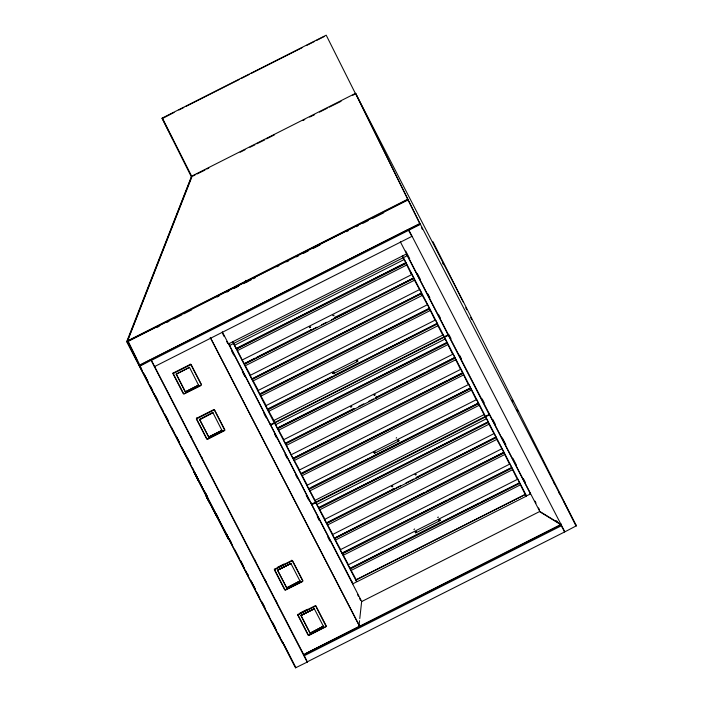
<?xml version="1.0" encoding="UTF-8"?>
<svg xmlns="http://www.w3.org/2000/svg" width="703" height="703" viewBox="0 0 703 703"><rect width="100%" height="100%" fill="white"/><g stroke="black" fill="none" stroke-linecap="round" stroke-linejoin="round"><path stroke-width="1.05" d="M191.418 176.681L126.689 341.72L282.58 643.227L283.177 642.955L283.45 643.57M234.468 345.032L236.489 348.697L405.824 262.702M334.988 317.167L335.568 318.31L335.34 317.87L413.689 277.966M250.145 375.358L252.175 379.022L421.501 293.028M257.983 390.525L260.013 394.19L429.428 308.362L259.732 393.926M265.831 405.693L267.852 409.348L437.213 323.459M445.184 338.978L275.646 424.682L277.474 428.25L447.011 342.677L445.236 338.89M375.551 397.924L454.815 357.458M293.046 458.365L462.697 373.003L460.913 369.224M299.144 470.122L301.165 473.778L470.535 388.17L468.752 384.383M308.722 488.69L478.374 403.329L476.599 399.55M316.772 504.227L318.802 507.882L488.128 421.888M415.728 478.014L495.966 437.055M332.37 534.324L334.479 538.217L503.902 452.389M342.036 553.12L511.687 467.767L509.912 463.98M348.134 564.878L350.164 568.542L519.526 482.926L517.751 479.147M463.347 301.719L576.293 525.835L565.054 531.74L564.518 531.169M355.613 93.35L408.039 199.617L127.243 341.473L191.822 176.102L355.577 93.323L463.33 302.009M228.695 343.811L232.614 341.834M268.001 409.77L437.108 324.092L442.899 335.34M139.106 365.121L295.585 667.806L306.974 662.2L306.842 661.426M402.503 255.954L406.431 253.968L489.165 414.542L485.386 416.317L444.428 337.097M154.265 365.903L154.801 366.465L411.87 236.384L408.091 229.547L151.031 359.637M244.486 364.172L250.479 375.226L419.586 289.548L413.584 278.599L244.477 364.277M252.333 379.33L258.317 390.393L427.424 304.715L421.422 293.766L252.315 379.444M307.264 661.831L564.474 532.03L564.219 531.116M139.326 365.551L139.097 365.024M355.92 94.536L326.201 35.185L162.191 118.086L169.089 131.944M198.518 385.103L185.372 391.808L176.312 373.987M198.562 385.191L189.494 367.361L176.356 374.075M172.929 372.968L183.826 394.075L201.111 385.481L201.436 385.007L190.741 364.295L190.091 364.145M193.747 471.115L198.65 480.281L193.764 471.159L195.75 474.982M199.731 419.638L212.895 412.626L221.963 430.456M196.638 417.925L196.691 419.164L207.077 439.243L207.657 439.261L224.828 430.438L214.143 409.559M232.79 341.746L402.336 256.041M236.639 349.119L406.114 263.449M229.134 539.306L224.327 530.264M260.163 394.603L429.638 308.942M228.703 343.732L270.418 424.577L274.196 422.811L232.552 341.79M277.79 428.707L447.266 343.046M285.629 443.874L455.113 358.205M300.067 581.17L290.901 563.49L277.615 570.203L286.771 587.936L299.944 580.924M293.476 459.041L462.952 373.372M301.315 474.2L470.79 388.531M309.153 489.367L478.629 403.698M274.328 569.087L285.233 590.195L302.518 581.601L302.844 581.126L292.14 560.423L291.499 560.265M323.468 626.426L314.303 608.754L301.016 615.468L310.172 633.201L323.345 626.18M311.543 504.113L315.498 502.188L274.539 422.969M307.36 661.936L303.924 654.853L560.845 524.992L564.623 531.82M318.942 508.304L488.049 422.626L494.051 433.575L324.944 519.253L318.96 508.199M326.79 523.471L495.896 437.793L501.889 448.742L332.783 534.421L326.798 523.366M297.729 614.352L308.476 635.371L309.056 635.38L326.227 626.558L315.542 605.678M334.628 538.639L504.104 452.969M342.466 553.797L511.942 468.128M350.305 568.964L519.781 483.295M310.656 502.346L352.994 583.78L356.649 581.785L315.7 502.566M151.031 359.558L303.758 654.669L359.593 626.338L210.223 337.449M232.798 341.667L234.784 345.155L403.917 259.662L402.265 255.997M408.531 229.468L420.086 223.703M242.227 359.962L411.536 274.688L406.018 263.388M260.172 394.497L266.156 405.552L435.052 320.181L429.542 308.881M273.581 420.622L274.785 422.512L444.059 336.807L443.066 334.953L273.555 420.649M448.154 334.813L444.234 336.719L402.511 255.874M277.799 428.602L283.792 439.656L452.688 354.286L447.17 342.985M291.218 454.727L460.527 369.444L455.017 358.152M293.485 458.927L299.469 469.982L468.365 384.611L462.855 373.319M301.323 474.094L307.308 485.149L476.212 399.77L470.694 388.478M309.162 489.262L315.937 502.109L485.07 416.615L478.532 403.645M315.867 502.478L317.088 504.341L486.221 418.847L485.413 416.774M334.637 538.524L340.621 549.579L509.526 464.208L504.007 452.908M342.475 553.692L348.468 564.746L517.364 479.367L511.846 468.075M350.314 568.85L356.307 579.913L525.203 494.534L519.684 483.242M525.457 494.323L355.867 579.843L357.089 581.706L526.222 496.213L525.405 494.341M526.512 495.843L530.457 494.007L529.693 492.381M576.319 525.976L419.84 223.211M359.066 624.949L359.541 620.705M359.778 618.578L361.667 601.408L222.289 331.834M191.603 177.639L127.269 341.579L126.689 341.649M334.118 318.222L335.419 317.73L334.259 318.485M356.342 361.201L357.642 360.709L356.676 361.509M375.279 397.819L376.457 397.221L375.85 398.091M375.411 452.301L374.11 452.785L375.27 452.038M396.167 438.136L396.65 437.626M394.339 488.91L393.039 489.402L394.198 488.647M413.909 529.57L414.647 528.964M416.563 531.89L415.262 532.382L416.545 531.74M561.196 523.99L560.801 524.333L539.781 511.45L400.35 241.832M303.643 654.581L303.837 654.423M310.445 327.422C311.499 326.157 308.441 327.15 309.715 327.703M334.171 372.88L332.958 373.188L334.118 372.441M353.099 409.498L351.887 409.805L353.161 409.164M375.015 395.183C376.061 393.917 373.003 394.91 374.277 395.464M439.718 520.422C440.588 518.709 437.257 521.072 439.489 520.572M496.01 437.442L494.227 433.654M193.914 471.783L228.361 538.946L193.835 471.775L198.061 480.369M228.361 538.946L224.231 530.422M575.678 525.132L563.648 501.116M560.722 524.579L539.535 511.591L361.817 601.487M127.111 341.096L407.722 199.239L408.039 199.617M311.781 330.085L310.708 330.05L312.009 329.566M398.337 440.974L398.68 440.201L397.52 440.957M417.266 477.592C418.979 476.089 415.095 477.39 417.011 477.689M437.574 517.373L438.505 517.136M560.862 524.473L305.155 653.772M162.217 118.649L174.054 112.454M139.748 365.006L128.262 341.473A0.879 0.861 -25.3 0 0 127.551 341.834L127.586 342.027M139.379 365.657L150.591 359.716L151.136 360.279L139.721 366.254L127.612 341.649L407.933 199.951L408.478 200.496M419.726 223.492L355.736 93.894M408.68 230.294L151.426 360.331M408.135 199.916L420.385 224.38L408.926 230.171L408.531 229.389M190.838 364.699L173.237 373.592M189.494 367.361L176.225 374.181M233.431 343.556L229.582 345.498M403.153 257.764L233.677 343.433M406.36 253.932L407.248 255.699L403.399 257.641M185.372 391.808L198.659 385.095M406.809 264.978L237.684 350.489L236.647 349.004M414.656 280.137L245.285 365.753M214.239 409.954L196.638 418.856M212.895 412.626L199.714 419.542M422.494 295.304L253.124 380.921M221.92 430.359L208.703 437.002L222.06 430.359M430.333 310.462L260.962 396.079M438.171 325.63L269.047 411.141L268.01 409.664M274.583 423.153L270.734 425.095L269.653 423.039M444.261 337.176L274.715 422.881M447.24 332.906L448.4 335.287L444.551 337.238M447.969 344.567L278.599 430.183M455.808 359.734L286.683 445.245L285.646 443.769M463.646 374.901L294.276 460.509M471.485 390.06L302.114 475.676M479.323 405.227L309.953 490.843M315.744 502.75L311.895 504.692M485.457 416.958L315.99 502.619M488.541 412.784L489.552 414.884L485.588 416.686M489.121 424.164L319.751 509.78M292.237 560.818L274.645 569.72M496.959 439.331L327.589 524.948M290.901 563.49L277.615 570.203M504.798 454.498L335.428 540.106M286.771 587.936L299.961 581.021M512.636 469.657L343.266 555.273M352.801 583.806L352.08 581.952M315.638 606.083L298.046 614.976M520.484 484.824L351.113 570.441M314.303 608.754L301.016 615.468M310.172 633.201L323.362 626.285M295.655 667.85L295.427 666.971M561.425 525.73L304.171 655.776M421.589 293.204L411.642 298.142M454.841 357.563L426.352 371.975M488.154 422.002L371.553 480.94M495.896 437.213L417.582 476.81M178.931 109.984L183.817 107.515M185.768 106.531L239.459 79.386M241.41 78.402L249.222 74.456M251.173 73.463L301.939 47.804M306.824 45.335L314.628 41.389M316.587 40.405L324.391 36.459M193.14 175.978L195.1 174.985M197.06 174.001L204.951 170.117M206.849 169.045L208.809 168.061M240.145 152.217L245.039 149.739M249.934 147.27L254.89 144.871M256.788 143.799L264.68 139.923M266.586 138.851L274.416 134.888M302.817 120.538L304.777 119.545M309.671 117.067L314.619 114.677M319.461 112.12L327.299 108.165M329.25 107.172L341.052 101.32M352.757 95.292L354.716 94.299M157.261 327.264L159.221 326.271M167.059 322.308L169.019 321.315M173.922 318.837L181.769 314.874M183.729 313.881L191.567 309.918M217.051 297.035L219.011 296.051M226.849 292.088L228.809 291.095M233.712 288.617L238.616 286.139M243.519 283.661L251.358 279.697M253.317 278.704L255.277 277.72M276.841 266.815L278.801 265.822M286.639 261.859L288.599 260.875M296.446 256.903L298.406 255.918M303.301 253.44L308.204 250.962M313.107 248.484L319.97 245.013M346.43 231.639L348.389 230.646M356.236 226.682L358.196 225.689M363.091 223.22L367.994 220.742M372.898 218.264L383.68 212.807M139.396 365.191L419.99 223.492M173.377 372.942L190.232 364.426M354.839 288.59L236.208 348.433M356.799 287.606L404.77 263.353M184.116 393.715L200.039 385.666M244.222 363.636L254.996 358.196M256.955 357.203L310.796 329.988C310.014 328.582 311.622 331.667 310.884 330.208L244.336 363.855L242.307 360.2M377.37 296.332L335.041 317.264M379.321 295.348L413.592 278.028M312.861 329.215L316.781 327.238M321.675 324.76L326.57 322.29M331.464 319.812L333.424 318.828M253.045 378.311L277.518 365.938M279.478 364.945L409.682 299.126M196.778 418.206L213.633 409.682M199.757 419.331L212.807 412.74M333.512 373.644L357.678 361.43M207.517 438.98L224.371 430.456M332.361 376.465L267.571 409.093M334.32 375.481L437.108 323.521M332.361 400.359L277.36 428.03M334.32 399.366L445.922 342.95M285.374 443.233L353.908 408.592M376.421 397.213L424.392 372.959M354.013 408.812L285.488 443.452L283.458 439.797M358.908 406.343L363.803 403.865M368.697 401.387L373.601 398.917M446.923 380.701L293.116 458.444M448.874 379.717L462.583 372.783M347.071 450.307L300.884 473.523M349.031 449.314L469.446 388.443M374.673 453.242L398.829 441.027M311.833 487.241L369.593 458.04M371.553 457.055L478.268 403.109M369.602 481.933L318.521 507.628M327.51 522.338L392.125 489.675M394.19 488.901L326.64 523.05L324.61 519.394M396.149 487.917L401.044 485.439M405.939 482.97L413.768 479.007M424.436 492.469L334.364 538.234M426.396 491.476L503.735 452.38M277.448 567.365L284.003 564.052M274.776 569.07L291.64 560.555M277.755 570.203L290.805 563.604M342.212 553.156L446.967 500.211M448.918 499.218L510.598 468.04M286.868 587.822L299.917 581.232M285.523 589.843L301.438 581.794M415.825 532.839L439.981 520.624M350.05 568.323L479.279 502.997M481.239 502.012L519.614 482.847M299.917 613.104L307.404 609.316M298.177 614.334L315.032 605.81M301.156 615.459L314.206 608.86M310.269 633.087L323.318 626.487M308.925 635.099L325.779 626.584M315.155 500.316L484.218 414.55M333.626 315.735L332.791 315.559L334.11 315.225M162.305 118.034L191.998 176.813M432.986 241.727L462.855 300.946M273.994 420.719L268.801 411.246M283.204 643.096L295.357 666.831M351.113 407.265C349.663 407.441 351.57 405.613 351.851 406.659M575.405 525.273L575.871 524.913M526.538 495.914L485.703 416.835M564.79 531.732L408.926 230.171M242.263 360.05L237.438 350.586M275.673 424.744L274.838 423.03M291.262 454.815L286.437 445.351M208.773 437.073L199.608 419.392M311.578 504.174L270.734 425.095M555.66 520.448L557.479 521.556M411.334 273.309L413.786 278.16M293.169 458.602L291.297 454.955M308.845 488.937L306.983 485.29M342.159 553.366L340.296 549.72M444.305 337.361L445.219 339.039M489.552 414.884L530.466 493.928M151.18 360.463L307.123 661.98M127.691 342.22L136.619 359.497M127.225 341.667L136.821 360.217M206.884 496.116L206.577 495.527M205.733 493.91L206.331 495.088L206.067 494.569M208.36 500.395L207.868 499.411L208.422 500.51M207.086 496.529L207.034 496.415M207.051 497.856L207.271 498.304L205.698 495.22M212.403 508.181L212.508 508.401M208.817 501.274L209.151 501.933M376.72 397.907L376.149 396.764L376.377 397.239M208.009 499.701L207.789 499.271L208.141 499.938M210.346 504.209L210.918 505.343M206.322 496.45L205.926 495.659M206.726 497.197L207.077 497.891M378.53 138.983L379.532 140.934M442.503 262.729L443.514 264.68M421.484 227.623L422.485 229.565M405.701 251.015L409.726 258.801M417.274 273.397L420.289 279.232M427.837 293.836L429.849 297.729M438.408 314.267L440.421 318.16M448.971 334.707L450.983 338.6M459.542 355.147L461.555 359.04M482.179 398.935L484.191 402.828M492.75 419.375L495.264 424.243M502.311 437.864L505.826 444.674M512.874 458.303L516.397 465.114M523.445 478.743L525.457 482.636M535.018 501.125L536.02 503.067M538.533 507.935L539.544 509.877M170.1 133.895L172.622 138.772M245.76 280.409L246.771 282.36M222.675 333.688L224.187 336.605M226.7 341.473L227.702 343.416M231.735 351.201L233.748 355.094M242.298 371.641L244.811 376.5M263.933 413.487L265.945 417.38M274.504 433.927L276.516 437.82M285.066 454.358L287.079 458.251M295.638 474.797L297.65 478.69M306.2 495.237L308.714 500.097M317.273 516.643L319.285 520.536M327.835 537.083L329.848 540.976M357.528 594.501L358.53 596.443M359.541 598.394L360.542 600.336M210.654 338.064L359.013 625.02M191.058 364.444L201.436 384.523M214.459 409.708L224.837 429.788M292.457 560.572L302.844 580.652M315.858 605.828L326.236 625.907M176.207 374.286L185.205 391.694M199.608 419.55L208.606 436.95M277.606 570.414L286.604 587.822M301.007 615.67L310.005 633.078M172.912 373.618L183.298 393.698M196.313 418.874L206.691 438.953M274.319 569.738L284.697 589.817M297.721 615.002L308.099 635.081M190.768 436.088L191.778 438.039M201.33 456.519L202.341 458.461M254.644 559.623L255.716 561.671M265.198 580.054L266.27 582.102M275.761 600.476L276.833 602.524M140.653 367.291L141.654 369.242M144.177 374.119L148.21 381.922M150.231 385.815L152.243 389.717M155.266 395.569L157.788 400.446M165.855 416.044L168.377 420.921M176.444 436.519L179.467 442.372M187.033 456.994L190.056 462.846M229.881 539.878L230.892 541.828M240.47 560.353L243.493 566.205M247.526 574.008L248.537 575.95M251.059 580.827L255.092 588.631M262.149 602.278L264.671 607.155M272.729 622.753L275.251 627.63M139.844 366.052L142.358 370.912M143.359 372.862L147.384 380.639M150.407 386.474L152.92 391.343M153.922 393.285L157.947 401.07M160.961 406.905L163.474 411.765M164.484 413.707L168.509 421.492M171.523 427.327L174.036 432.187M175.047 434.138L179.573 442.89M182.086 447.749L183.088 449.7M184.098 451.642L186.611 456.502M187.613 458.453L190.126 463.312M192.648 468.18L193.65 470.122M204.494 491.3L207.227 496.38M216.278 513.893L218.492 518.366M229.354 539.175L232.368 545.01M234.89 549.878L239.415 558.63M240.417 560.572L244.442 568.358M245.444 570.3L248.467 576.135M250.98 581.003L255.004 588.78M257.008 592.673L259.02 596.566M261.534 601.425L265.558 609.202M267.571 613.095L269.583 616.988M272.096 621.847L276.121 629.633M278.133 633.517L280.146 637.41M281.147 639.361L283.168 643.28M198.246 479.824L229.037 539.368L226.287 533.867M207.139 498.032L207.341 498.427L207.113 497.979M211.058 505.58L211.216 505.914M205.083 492.627L205.381 493.225M212.737 508.84L213.721 510.765M206.656 497.065L206.928 497.61M214.925 513.102L214.503 512.267M357.335 360.393L357.792 361.298L357.563 360.824M332.879 372.757L332.994 372.985M351.816 409.366L352.265 410.271L352.036 409.805M206.761 497.276L207.974 499.64M209.125 501.88L208.22 500.114M502.065 448.813L503.928 452.521M486.388 418.487L488.251 422.187M453.075 354.057L454.938 357.757M427.6 304.786L429.463 308.494M435.438 319.953L437.301 323.652M419.761 289.627L421.624 293.327M404.084 259.293L405.947 263.001M210.417 504.35L210.733 504.982M212.534 508.454L213 509.376L212.622 508.62M439.753 519.789C439.059 518.427 440.579 521.441 439.867 520.018M417.529 476.81L417.881 477.504L417.644 477.038M398.715 440.447C399.418 441.809 397.898 438.795 398.601 440.219M415.297 532.153L415.64 532.848L415.411 532.382M374.145 452.556C373.442 451.194 374.963 454.208 374.26 452.785M205.803 494.016L205.979 494.367M208.949 501.538L209.626 502.856M210.109 503.761L209.591 502.75L210.171 503.893M211.383 506.239L212.253 507.926M465.711 307.765L466.704 309.724M470.65 317.563L471.643 319.522M512.127 399.831L513.12 401.791M517.065 409.621L518.058 411.58M553.604 482.091L554.597 484.051M558.542 491.889L559.535 493.849M332.985 372.959L333.336 373.662L333.099 373.188M205.056 492.575L205.575 493.594M213.501 510.316L214.195 511.687M376.492 397.441L376.72 397.907M393.074 489.2C392.371 487.785 393.891 490.817 393.188 489.402M411.106 273.107L411.73 274.495M162.068 118.368L191.62 177.367M359.128 625.398L359.584 626.399M284.003 644.589L295.172 666.769A0.879 0.861 -25.3 0 0 295.682 666.602M226.392 533.77L228.668 538.313M205.232 492.917L207.174 496.705M207.376 497.074L207.816 497.952M224.108 530.484L228.405 538.902M193.879 471.063L198.422 480.14M211.761 506.951L212.306 508.023M213.826 510.932L216.876 516.863M407.274 199.081L408.241 201.04M213.905 511.116L213.246 509.824M208.896 501.406L209.283 502.179M391.773 486.406C392.239 488.014 393.847 484.798 391.773 486.406M415.183 474.569C415.649 476.186 417.257 472.97 415.183 474.569M215.013 513.225L215.276 513.77L215.013 513.225"/></g></svg>
